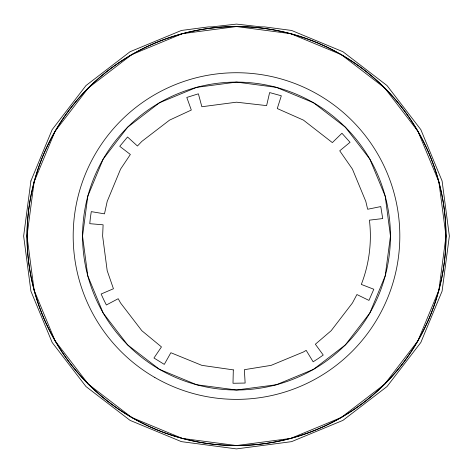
<?xml version="1.0" encoding="UTF-8"?>
<svg xmlns="http://www.w3.org/2000/svg" width="473" height="473" viewBox="0 0 473 473"><rect width="100%" height="100%" fill="white"/><g stroke="black" fill="none" stroke-linecap="round" stroke-linejoin="round"><path stroke-width="0.71" d="M181.591 438.152A209.427 209.427 0 0 1 65.085 115.731A209.427 209.427 0 0 1 407.915 115.731A209.427 209.427 0 0 1 291.409 438.152M290.706 438.341A209.427 209.427 0 0 1 182.294 438.341M233.313 369.88L232.994 383.266L245.138 383.053L244.352 369.691L271.147 365.357L303.435 351.983L306.173 350.357L313.144 361.792L318.264 358.522L323.242 355.046L315.355 344.226L331.159 330.71L352.432 302.986L356.914 294.543L368.952 300.396L373.806 289.257L361.325 284.421A133.871 133.871 0 0 0 369.419 220.158L382.716 218.567L380.777 206.577L367.657 209.261L365.806 201.403L352.432 169.115L339.726 150.816L350.05 142.296L341.938 133.256L332.353 142.604L303.435 120.118L277.261 108.542L281.334 95.788L269.628 92.572L266.612 105.615L236.5 102.186L201.853 106.744L198.388 93.814L186.794 97.438L191.317 110.038L169.565 120.118L141.841 141.392L137.442 146.003L127.539 136.999L119.746 146.317L130.359 154.476L120.568 169.115L107.194 201.403L104.486 213.849L91.283 211.632L90.402 217.639L89.764 223.682L103.102 224.805L102.629 236.051L107.194 270.698L113.443 288.749L101.133 294.017L103.64 299.551L106.372 304.979L118.203 298.711L120.568 302.986L141.841 330.71L161.464 346.916L153.962 358.002L164.291 364.387L170.859 352.722L201.853 365.357L233.313 369.88M30.905 180.964L23.65 236.051L30.905 291.143L52.166 342.476L85.991 386.559L130.075 420.385L181.413 441.646L236.5 448.901L291.587 441.646L342.925 420.385L387.009 386.559L420.834 342.476L442.095 291.143L449.35 236.051L442.095 180.964L420.834 129.626L387.009 85.542L342.925 51.717L291.587 30.455L264.543 26.896L260.789 26.849L236.5 24.099L212.211 26.849L208.457 26.896L181.413 30.455L130.075 51.717L85.991 85.542L52.166 129.626L30.905 180.964M34.133 181.827L26.996 236.051L34.133 290.274L55.063 340.802L88.356 384.194L131.748 417.488L182.276 438.418L236.5 445.554L290.724 438.418L341.252 417.488L384.644 384.194L417.937 340.802L438.867 290.274L446.004 236.051L438.867 181.827L417.937 131.299L384.644 87.913L341.252 54.614L290.724 33.689L236.5 26.547L182.276 33.689L131.748 54.614L88.356 87.913L55.063 131.299L34.133 181.827M87.795 196.206L82.55 236.051L87.795 275.895L103.179 313.025L127.645 344.912L159.525 369.372L196.656 384.756L236.5 390L276.344 384.756L313.475 369.372L345.355 344.912L369.821 313.025L385.205 275.895L390.45 236.051L385.205 196.206L369.821 159.076L345.355 127.196L313.475 102.73L276.344 87.351L236.5 82.101L196.656 87.351L159.525 102.73L127.645 127.196L103.179 159.076L87.795 196.206M159.525 369.372A153.95 153.95 0 0 0 390.45 236.051A153.95 153.95 0 0 0 159.525 102.73A153.95 153.95 0 0 0 159.525 369.372M154.842 377.489A163.321 163.321 0 0 0 399.821 236.051A163.321 163.321 0 0 0 154.842 94.612A163.321 163.321 0 0 0 154.842 377.489M131.748 417.488A209.504 209.504 0 0 0 446.004 236.051A209.504 209.504 0 0 0 131.748 54.614A209.504 209.504 0 0 0 131.748 417.488"/></g></svg>
